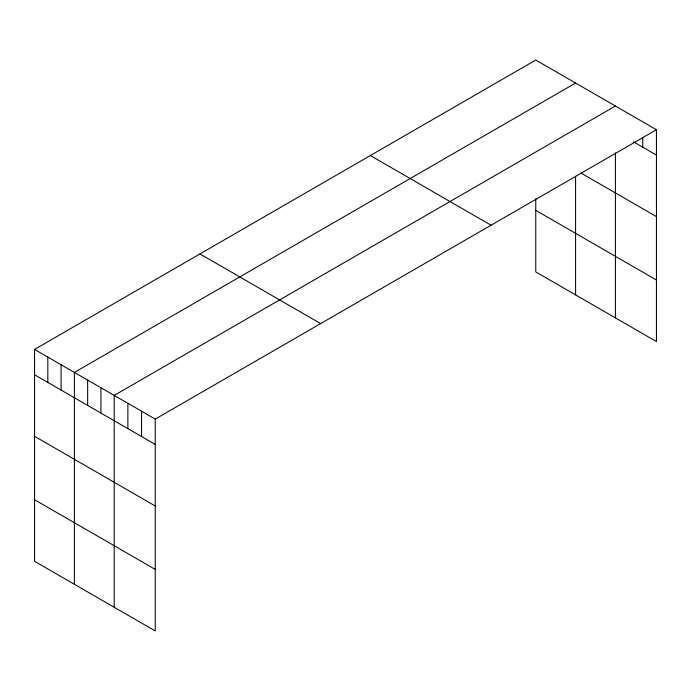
<?xml version="1.0" encoding="UTF-8"?>
<svg xmlns="http://www.w3.org/2000/svg" width="691" height="691" viewBox="0 0 691 691"><rect width="100%" height="100%" fill="white"/><g stroke="black" fill="none" stroke-linecap="round" stroke-linejoin="round"><path stroke-width="1.04" d="M656.45 129.727L155.242 419.1L155.242 630.952L34.55 561.273L34.55 349.421L535.758 60.048L656.45 129.727L656.45 341.579L535.758 271.9L535.758 198.723M575.586 83.041L74.378 372.414L74.378 584.266M615.413 106.034L114.205 395.407L114.205 607.259M633.656 141.905L656.45 155.069M580.898 173L656.45 216.611M535.758 210.349L656.45 280.028M370.359 155.544L491.051 225.223M199.949 253.925L320.641 323.604M34.55 349.421L155.242 419.1M34.55 374.755L155.242 444.434M34.55 436.306L155.242 505.985M34.55 499.723L155.242 569.401M642.768 137.664L642.768 147.166M615.413 152.918L615.413 317.886M575.586 176.274L575.586 294.893M141.56 411.197L141.56 436.539M127.878 403.302L127.878 428.645M100.929 387.746L100.929 413.08M87.653 380.076L87.653 405.418M61.102 364.744L61.102 390.087M47.826 357.083L47.826 382.425"/></g></svg>
